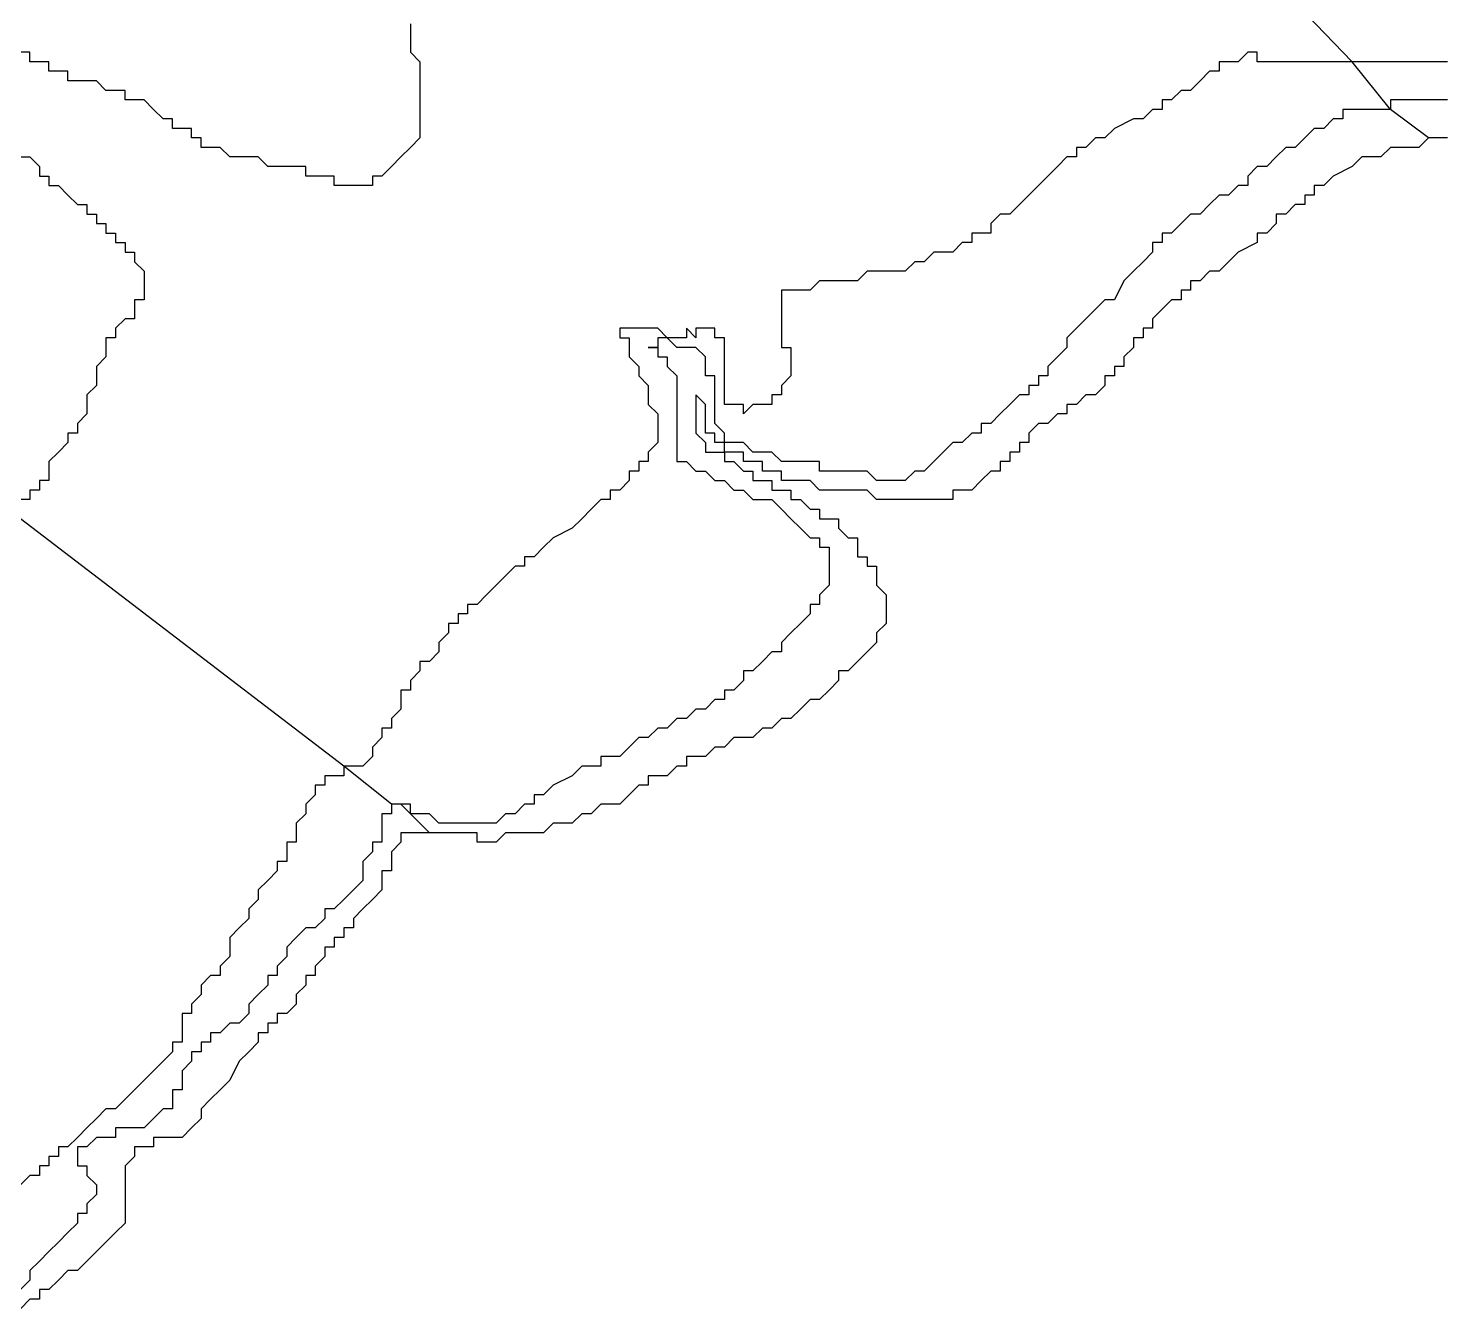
# Model space of a CAD drawing. Extents: x -79.2 to -65.2, y 32.5 to 44.8.
# Drawn here: x -73.122 to -71.635, y 38.64 to 39.985 of the extents above; entities that cross this region are included whole.
import ezdxf

# ---------------------------------------------------------------- set-up
doc = ezdxf.new("R2010")
doc.units = 0

msp = doc.modelspace()

# ---------------------------------------------------------------- linework, layer by layer
at = {"layer": '0FINSTR_G'}
for points in [[(-71.73, 39.95), (-72.27, 40.51)], [(-72.72, 39.99), (-72.72, 39.97), (-72.72, 39.97), (-72.72, 39.96), (-72.72, 39.96), (-72.71, 39.95), (-72.71, 39.95), (-72.71, 39.94), (-72.71, 39.93), (-72.71, 39.93), (-72.71, 39.93), (-72.71, 39.92), (-72.71, 39.92), (-72.71, 39.91), (-72.71, 39.91), (-72.71, 39.9), (-72.71, 39.9), (-72.71, 39.89), (-72.71, 39.89), (-72.71, 39.88), (-72.71, 39.88), (-72.71, 39.87), (-72.71, 39.87), (-72.72, 39.86), (-72.72, 39.86), (-72.72, 39.86), (-72.72, 39.86), (-72.73, 39.85), (-72.73, 39.85), (-72.74, 39.84), (-72.74, 39.84), (-72.74, 39.84), (-72.74, 39.84), (-72.75, 39.83), (-72.75, 39.83), (-72.76, 39.83), (-72.76, 39.83), (-72.76, 39.82), (-72.77, 39.82), (-72.77, 39.82), (-72.77, 39.82), (-72.78, 39.82), (-72.78, 39.82)], [(-72.78, 39.82), (-72.78, 39.82), (-72.79, 39.82), (-72.79, 39.82), (-72.79, 39.82), (-72.8, 39.82), (-72.8, 39.83), (-72.8, 39.83), (-72.81, 39.83), (-72.81, 39.83), (-72.81, 39.83), (-72.82, 39.83), (-72.82, 39.83), (-72.83, 39.83), (-72.83, 39.84), (-72.84, 39.84), (-72.84, 39.84), (-72.84, 39.84), (-72.85, 39.84), (-72.85, 39.84), (-72.86, 39.84), (-72.86, 39.84), (-72.87, 39.84), (-72.87, 39.84), (-72.87, 39.84), (-72.88, 39.85), (-72.88, 39.85), (-72.88, 39.85), (-72.89, 39.85), (-72.9, 39.85), (-72.9, 39.85), (-72.9, 39.85), (-72.91, 39.85), (-72.91, 39.85), (-72.91, 39.85), (-72.92, 39.86), (-72.92, 39.86), (-72.93, 39.86), (-72.93, 39.86), (-72.93, 39.86), (-72.94, 39.86), (-72.94, 39.86), (-72.94, 39.87), (-72.94, 39.87), (-72.95, 39.87), (-72.95, 39.88), (-72.96, 39.88), (-72.96, 39.88), (-72.96, 39.88), (-72.97, 39.88), (-72.97, 39.89), (-72.97, 39.89), (-72.98, 39.89), (-72.98, 39.89), (-72.98, 39.89), (-72.99, 39.9), (-72.99, 39.9), (-73, 39.91), (-73, 39.91), (-73, 39.91), (-73.01, 39.91), (-73.01, 39.91), (-73.01, 39.91), (-73.02, 39.91), (-73.02, 39.92), (-73.02, 39.92), (-73.03, 39.92), (-73.04, 39.92), (-73.04, 39.92), (-73.04, 39.92), (-73.05, 39.93), (-73.05, 39.93), (-73.06, 39.93), (-73.06, 39.93), (-73.07, 39.93), (-73.07, 39.93), (-73.07, 39.93), (-73.08, 39.93), (-73.08, 39.94), (-73.09, 39.94), (-73.09, 39.94), (-73.09, 39.94), (-73.1, 39.94), (-73.1, 39.95), (-73.1, 39.95), (-73.11, 39.95), (-73.11, 39.95), (-73.12, 39.95), (-73.12, 39.96), (-73.13, 39.96)], [(-71.73, 39.95), (-71.74, 39.95), (-71.75, 39.95), (-71.75, 39.95), (-71.76, 39.95), (-71.77, 39.95), (-71.78, 39.95), (-71.78, 39.95), (-71.79, 39.95), (-71.8, 39.95), (-71.81, 39.95), (-71.82, 39.95), (-71.83, 39.95), (-71.83, 39.96), (-71.84, 39.96), (-71.84, 39.96), (-71.85, 39.95), (-71.85, 39.95), (-71.86, 39.95), (-71.86, 39.95), (-71.87, 39.95), (-71.87, 39.94), (-71.88, 39.94), (-71.88, 39.94), (-71.89, 39.93), (-71.89, 39.93), (-71.9, 39.92), (-71.91, 39.92), (-71.91, 39.92), (-71.92, 39.91), (-71.93, 39.91), (-71.93, 39.9), (-71.94, 39.9), (-71.95, 39.89), (-71.96, 39.89), (-71.96, 39.89), (-71.98, 39.88), (-71.98, 39.88), (-71.99, 39.87), (-72, 39.87), (-72, 39.87), (-72.01, 39.86), (-72.01, 39.86), (-72.02, 39.86), (-72.02, 39.85), (-72.03, 39.85), (-72.03, 39.85), (-72.04, 39.84), (-72.04, 39.84), (-72.05, 39.83), (-72.05, 39.83), (-72.06, 39.82), (-72.06, 39.82), (-72.06, 39.82), (-72.07, 39.81), (-72.08, 39.8), (-72.08, 39.8), (-72.08, 39.8), (-72.09, 39.79), (-72.09, 39.79), (-72.1, 39.79), (-72.11, 39.78), (-72.11, 39.77), (-72.12, 39.77), (-72.12, 39.77), (-72.13, 39.77), (-72.13, 39.76), (-72.14, 39.76), (-72.14, 39.76), (-72.15, 39.75), (-72.16, 39.75), (-72.16, 39.75), (-72.17, 39.75), (-72.18, 39.74), (-72.19, 39.74), (-72.19, 39.74), (-72.2, 39.73), (-72.21, 39.73), (-72.21, 39.73), (-72.22, 39.73), (-72.23, 39.73), (-72.24, 39.73), (-72.25, 39.72), (-72.25, 39.72), (-72.26, 39.72), (-72.27, 39.72), (-72.27, 39.72), (-72.28, 39.72), (-72.28, 39.72), (-72.29, 39.72), (-72.29, 39.72), (-72.3, 39.71), (-72.31, 39.71), (-72.31, 39.71), (-72.32, 39.71), (-72.32, 39.71), (-72.32, 39.71), (-72.32, 39.71), (-72.33, 39.71), (-72.33, 39.7), (-72.33, 39.7), (-72.33, 39.7), (-72.33, 39.7), (-72.33, 39.69), (-72.33, 39.69), (-72.33, 39.68), (-72.33, 39.68), (-72.33, 39.67), (-72.33, 39.67), (-72.33, 39.67), (-72.33, 39.66), (-72.33, 39.66), (-72.33, 39.65), (-72.32, 39.65), (-72.32, 39.64), (-72.32, 39.64), (-72.32, 39.64), (-72.32, 39.63), (-72.32, 39.63), (-72.32, 39.63), (-72.32, 39.62), (-72.32, 39.62), (-72.32, 39.62), (-72.33, 39.61), (-72.33, 39.61), (-72.33, 39.6), (-72.33, 39.6), (-72.33, 39.6), (-72.34, 39.6), (-72.34, 39.59), (-72.34, 39.59), (-72.35, 39.59), (-72.35, 39.59), (-72.35, 39.59), (-72.36, 39.59), (-72.36, 39.59), (-72.37, 39.58), (-72.37, 39.58), (-72.37, 39.59), (-72.37, 39.59), (-72.38, 39.59), (-72.38, 39.59), (-72.38, 39.59), (-72.38, 39.59), (-72.39, 39.59), (-72.39, 39.6), (-72.39, 39.6), (-72.39, 39.6), (-72.39, 39.6), (-72.39, 39.6), (-72.39, 39.61), (-72.39, 39.61), (-72.39, 39.62), (-72.39, 39.62), (-72.39, 39.62), (-72.39, 39.62), (-72.39, 39.62), (-72.39, 39.63), (-72.39, 39.63), (-72.39, 39.64), (-72.39, 39.64), (-72.39, 39.64), (-72.39, 39.65), (-72.39, 39.65), (-72.39, 39.66), (-72.39, 39.66), (-72.39, 39.66), (-72.4, 39.66), (-72.4, 39.66), (-72.4, 39.66), (-72.4, 39.66), (-72.4, 39.67), (-72.41, 39.67), (-72.41, 39.67), (-72.42, 39.67), (-72.42, 39.66), (-72.42, 39.66), (-72.43, 39.67), (-72.43, 39.67), (-72.43, 39.66), (-72.44, 39.66), (-72.44, 39.66), (-72.44, 39.66), (-72.45, 39.66), (-72.45, 39.66), (-72.45, 39.66), (-72.46, 39.67), (-72.46, 39.67), (-72.46, 39.67), (-72.46, 39.67), (-72.47, 39.67), (-72.47, 39.67), (-72.47, 39.67), (-72.47, 39.67), (-72.47, 39.67), (-72.48, 39.67), (-72.48, 39.67), (-72.48, 39.67), (-72.49, 39.67), (-72.49, 39.67), (-72.49, 39.67), (-72.49, 39.67), (-72.49, 39.67), (-72.49, 39.67), (-72.5, 39.67), (-72.5, 39.67), (-72.5, 39.66), (-72.5, 39.66), (-72.5, 39.66), (-72.49, 39.66), (-72.49, 39.65), (-72.49, 39.65), (-72.49, 39.65), (-72.49, 39.64), (-72.49, 39.64), (-72.49, 39.64), (-72.48, 39.63), (-72.48, 39.63), (-72.48, 39.63), (-72.48, 39.62), (-72.48, 39.62), (-72.47, 39.61), (-72.47, 39.61), (-72.47, 39.6), (-72.47, 39.6), (-72.47, 39.59), (-72.47, 39.59), (-72.47, 39.59), (-72.46, 39.58), (-72.46, 39.58), (-72.46, 39.57), (-72.46, 39.57), (-72.46, 39.56), (-72.46, 39.56), (-72.46, 39.55), (-72.46, 39.55), (-72.47, 39.54), (-72.47, 39.54), (-72.47, 39.53), (-72.48, 39.53), (-72.48, 39.52), (-72.49, 39.52), (-72.49, 39.51), (-72.5, 39.5), (-72.5, 39.5), (-72.51, 39.5), (-72.51, 39.49), (-72.52, 39.49), (-72.53, 39.48), (-72.53, 39.48), (-72.54, 39.47), (-72.54, 39.47), (-72.55, 39.46), (-72.57, 39.45), (-72.57, 39.45), (-72.58, 39.44), (-72.58, 39.44), (-72.59, 39.43), (-72.6, 39.43), (-72.6, 39.42), (-72.61, 39.42), (-72.62, 39.41), (-72.62, 39.41), (-72.62, 39.41), (-72.63, 39.4), (-72.63, 39.4), (-72.64, 39.39), (-72.64, 39.39), (-72.65, 39.38), (-72.66, 39.38), (-72.66, 39.38), (-72.66, 39.37), (-72.67, 39.37), (-72.67, 39.36), (-72.68, 39.36), (-72.68, 39.35), (-72.68, 39.35), (-72.69, 39.34), (-72.69, 39.33), (-72.7, 39.32), (-72.71, 39.32), (-72.71, 39.31), (-72.71, 39.31), (-72.72, 39.3), (-72.72, 39.3), (-72.72, 39.29), (-72.73, 39.29), (-72.73, 39.28), (-72.73, 39.28), (-72.73, 39.27), (-72.74, 39.26), (-72.74, 39.26), (-72.74, 39.25), (-72.75, 39.25), (-72.75, 39.24), (-72.75, 39.24), (-72.76, 39.23), (-72.76, 39.22), (-72.76, 39.22), (-72.77, 39.21), (-72.78, 39.21), (-72.79, 39.21)], [(-71.63, 39.95), (-71.64, 39.95), (-71.65, 39.95), (-71.65, 39.95), (-71.66, 39.95), (-71.67, 39.95), (-71.68, 39.95), (-71.69, 39.95), (-71.7, 39.95), (-71.7, 39.95), (-71.71, 39.95), (-71.72, 39.95), (-71.73, 39.95)], [(-71.69, 39.9), (-71.73, 39.95)], [(-71.63, 39.91), (-71.64, 39.91), (-71.65, 39.91), (-71.66, 39.91), (-71.67, 39.91), (-71.67, 39.91), (-71.68, 39.91), (-71.69, 39.91), (-71.69, 39.9)], [(-71.69, 39.9), (-71.7, 39.9), (-71.7, 39.9), (-71.71, 39.9), (-71.71, 39.9), (-71.72, 39.9), (-71.73, 39.9), (-71.73, 39.9), (-71.74, 39.9), (-71.74, 39.89), (-71.75, 39.89), (-71.76, 39.88), (-71.77, 39.88), (-71.78, 39.87), (-71.79, 39.86), (-71.8, 39.86), (-71.8, 39.86), (-71.81, 39.85), (-71.81, 39.85), (-71.81, 39.85), (-71.82, 39.84), (-71.83, 39.84), (-71.84, 39.83), (-71.84, 39.82), (-71.85, 39.82), (-71.86, 39.81), (-71.87, 39.81), (-71.88, 39.8), (-71.88, 39.8), (-71.89, 39.79), (-71.9, 39.79), (-71.91, 39.78), (-71.92, 39.77), (-71.93, 39.77), (-71.93, 39.76), (-71.94, 39.76), (-71.94, 39.76), (-71.94, 39.75), (-71.95, 39.74), (-71.95, 39.74), (-71.96, 39.73), (-71.97, 39.72), (-71.97, 39.72), (-71.98, 39.7), (-71.99, 39.7), (-72, 39.69), (-72, 39.69), (-72.01, 39.68), (-72.01, 39.68), (-72.02, 39.67), (-72.03, 39.66), (-72.03, 39.66), (-72.03, 39.65), (-72.04, 39.64), (-72.04, 39.64), (-72.05, 39.63), (-72.05, 39.63), (-72.05, 39.62), (-72.06, 39.62), (-72.06, 39.61), (-72.07, 39.61), (-72.07, 39.6), (-72.08, 39.6), (-72.08, 39.6), (-72.09, 39.59), (-72.09, 39.59), (-72.1, 39.58), (-72.11, 39.57), (-72.12, 39.57), (-72.12, 39.56), (-72.13, 39.56), (-72.14, 39.55), (-72.14, 39.55), (-72.15, 39.55), (-72.16, 39.54), (-72.17, 39.53), (-72.17, 39.53), (-72.18, 39.52), (-72.18, 39.52), (-72.19, 39.52), (-72.19, 39.52), (-72.2, 39.51), (-72.2, 39.51), (-72.21, 39.51), (-72.21, 39.51), (-72.22, 39.51), (-72.22, 39.51), (-72.22, 39.51), (-72.23, 39.51), (-72.23, 39.51), (-72.24, 39.52), (-72.25, 39.52), (-72.25, 39.52), (-72.25, 39.52), (-72.26, 39.52), (-72.27, 39.52), (-72.27, 39.52), (-72.28, 39.52), (-72.28, 39.52), (-72.28, 39.52), (-72.29, 39.52), (-72.29, 39.53), (-72.3, 39.53), (-72.3, 39.53), (-72.31, 39.53), (-72.31, 39.53), (-72.32, 39.53), (-72.32, 39.53), (-72.33, 39.53), (-72.33, 39.53), (-72.34, 39.54), (-72.34, 39.54), (-72.35, 39.54), (-72.35, 39.54), (-72.36, 39.54), (-72.36, 39.54), (-72.36, 39.54), (-72.37, 39.55), (-72.37, 39.55), (-72.37, 39.55), (-72.38, 39.55), (-72.38, 39.55), (-72.39, 39.55), (-72.39, 39.56), (-72.39, 39.56), (-72.39, 39.56), (-72.39, 39.56), (-72.4, 39.57), (-72.4, 39.57), (-72.4, 39.57), (-72.4, 39.58), (-72.4, 39.58), (-72.4, 39.59), (-72.4, 39.59), (-72.4, 39.59), (-72.4, 39.6), (-72.4, 39.6), (-72.4, 39.6), (-72.4, 39.6), (-72.4, 39.61), (-72.4, 39.61), (-72.4, 39.61), (-72.4, 39.62), (-72.4, 39.62), (-72.41, 39.62), (-72.41, 39.62), (-72.41, 39.63), (-72.41, 39.63), (-72.41, 39.63), (-72.41, 39.63), (-72.41, 39.63), (-72.41, 39.64), (-72.41, 39.64), (-72.41, 39.64), (-72.42, 39.65), (-72.42, 39.65), (-72.42, 39.65), (-72.42, 39.65), (-72.43, 39.65), (-72.43, 39.65), (-72.43, 39.65), (-72.44, 39.65), (-72.44, 39.65), (-72.44, 39.65), (-72.45, 39.66), (-72.45, 39.66), (-72.45, 39.66), (-72.46, 39.66), (-72.46, 39.66), (-72.46, 39.65), (-72.46, 39.65), (-72.47, 39.65), (-72.47, 39.65), (-72.46, 39.65), (-72.46, 39.64), (-72.46, 39.64), (-72.46, 39.64), (-72.45, 39.64), (-72.45, 39.63), (-72.45, 39.63), (-72.45, 39.63), (-72.44, 39.62), (-72.44, 39.62), (-72.44, 39.62), (-72.44, 39.61), (-72.44, 39.61), (-72.44, 39.61), (-72.44, 39.6), (-72.44, 39.6), (-72.44, 39.59), (-72.44, 39.59), (-72.44, 39.58), (-72.44, 39.58), (-72.44, 39.58), (-72.44, 39.58), (-72.44, 39.57), (-72.44, 39.57), (-72.44, 39.56), (-72.44, 39.56), (-72.44, 39.55), (-72.44, 39.55), (-72.44, 39.54), (-72.44, 39.54), (-72.44, 39.54), (-72.44, 39.53), (-72.44, 39.53), (-72.43, 39.53), (-72.43, 39.53), (-72.42, 39.52), (-72.42, 39.52), (-72.42, 39.52), (-72.41, 39.52), (-72.4, 39.51), (-72.39, 39.51), (-72.39, 39.51), (-72.39, 39.51), (-72.38, 39.5), (-72.38, 39.5), (-72.37, 39.5), (-72.37, 39.5), (-72.36, 39.49), (-72.36, 39.49), (-72.35, 39.49), (-72.35, 39.49), (-72.35, 39.49), (-72.34, 39.49), (-72.33, 39.48), (-72.33, 39.48), (-72.33, 39.48), (-72.32, 39.47), (-72.32, 39.47), (-72.32, 39.47), (-72.31, 39.46), (-72.31, 39.46), (-72.3, 39.45), (-72.3, 39.45), (-72.29, 39.45), (-72.29, 39.44), (-72.29, 39.44), (-72.28, 39.44), (-72.28, 39.43), (-72.28, 39.43), (-72.28, 39.42), (-72.28, 39.42), (-72.28, 39.41), (-72.28, 39.41), (-72.28, 39.41), (-72.28, 39.4), (-72.29, 39.39), (-72.29, 39.39), (-72.29, 39.38), (-72.3, 39.38), (-72.3, 39.37), (-72.3, 39.37), (-72.31, 39.36), (-72.31, 39.36), (-72.32, 39.35), (-72.32, 39.35), (-72.33, 39.34), (-72.33, 39.34), (-72.33, 39.33), (-72.34, 39.33), (-72.34, 39.33), (-72.35, 39.32), (-72.36, 39.31), (-72.37, 39.31), (-72.37, 39.3), (-72.38, 39.29), (-72.39, 39.29), (-72.39, 39.28), (-72.4, 39.28), (-72.41, 39.27), (-72.42, 39.27), (-72.43, 39.26), (-72.44, 39.26), (-72.45, 39.25), (-72.46, 39.25), (-72.47, 39.24), (-72.48, 39.24), (-72.49, 39.23), (-72.49, 39.23), (-72.49, 39.23), (-72.5, 39.22), (-72.51, 39.22), (-72.52, 39.22), (-72.52, 39.21), (-72.53, 39.21), (-72.54, 39.21), (-72.55, 39.2), (-72.55, 39.2), (-72.57, 39.19), (-72.57, 39.19), (-72.58, 39.18), (-72.59, 39.18), (-72.59, 39.17), (-72.6, 39.17), (-72.6, 39.17), (-72.61, 39.16), (-72.62, 39.16), (-72.63, 39.15), (-72.64, 39.15), (-72.64, 39.15), (-72.65, 39.15), (-72.65, 39.15), (-72.66, 39.15), (-72.66, 39.15), (-72.67, 39.15), (-72.67, 39.15), (-72.68, 39.15), (-72.68, 39.15), (-72.68, 39.15), (-72.69, 39.15), (-72.69, 39.15), (-72.69, 39.15), (-72.69, 39.15), (-72.7, 39.16), (-72.7, 39.16), (-72.7, 39.16), (-72.71, 39.16), (-72.71, 39.16), (-72.71, 39.16), (-72.72, 39.16), (-72.72, 39.16), (-72.72, 39.17), (-72.73, 39.17), (-72.73, 39.17), (-72.73, 39.17)], [(-71.65, 39.87), (-71.69, 39.9)], [(-71.65, 39.87), (-71.66, 39.86), (-71.67, 39.86), (-71.68, 39.86), (-71.68, 39.86), (-71.69, 39.86), (-71.69, 39.86), (-71.7, 39.85), (-71.71, 39.85), (-71.72, 39.85), (-71.72, 39.85), (-71.72, 39.85), (-71.73, 39.84), (-71.73, 39.84), (-71.75, 39.83), (-71.75, 39.83), (-71.76, 39.82), (-71.76, 39.82), (-71.77, 39.82), (-71.77, 39.81), (-71.78, 39.81), (-71.78, 39.8), (-71.79, 39.8), (-71.8, 39.79), (-71.81, 39.79), (-71.81, 39.78), (-71.82, 39.77), (-71.83, 39.77), (-71.83, 39.76), (-71.85, 39.75), (-71.85, 39.75), (-71.85, 39.75), (-71.87, 39.73), (-71.88, 39.73), (-71.89, 39.72), (-71.9, 39.72), (-71.9, 39.71), (-71.91, 39.71), (-71.91, 39.7), (-71.92, 39.7), (-71.92, 39.7), (-71.93, 39.69), (-71.93, 39.69), (-71.94, 39.68), (-71.94, 39.67), (-71.95, 39.67), (-71.95, 39.66), (-71.96, 39.66), (-71.96, 39.65), (-71.96, 39.65), (-71.97, 39.64), (-71.97, 39.63), (-71.98, 39.63), (-71.98, 39.62), (-71.99, 39.62), (-71.99, 39.61), (-71.99, 39.61), (-72, 39.6), (-72, 39.6), (-72.01, 39.6), (-72.02, 39.59), (-72.02, 39.59), (-72.02, 39.59), (-72.03, 39.59), (-72.03, 39.58), (-72.04, 39.58), (-72.05, 39.57), (-72.06, 39.57), (-72.06, 39.57), (-72.07, 39.56), (-72.07, 39.56), (-72.07, 39.55), (-72.08, 39.55), (-72.08, 39.54), (-72.09, 39.54), (-72.09, 39.53), (-72.1, 39.53), (-72.1, 39.52), (-72.1, 39.52), (-72.11, 39.52), (-72.11, 39.52), (-72.12, 39.51), (-72.12, 39.51), (-72.13, 39.5), (-72.14, 39.5), (-72.15, 39.5), (-72.15, 39.49), (-72.16, 39.49), (-72.16, 39.49), (-72.17, 39.49), (-72.17, 39.49), (-72.19, 39.49), (-72.19, 39.49), (-72.2, 39.49), (-72.21, 39.49), (-72.22, 39.49), (-72.22, 39.49), (-72.23, 39.49), (-72.23, 39.49), (-72.24, 39.5), (-72.25, 39.5), (-72.25, 39.5), (-72.25, 39.5), (-72.26, 39.5), (-72.27, 39.5), (-72.28, 39.5), (-72.28, 39.5), (-72.29, 39.5), (-72.3, 39.51), (-72.3, 39.51), (-72.3, 39.51), (-72.31, 39.51), (-72.32, 39.51), (-72.32, 39.51), (-72.33, 39.51), (-72.33, 39.52), (-72.34, 39.52), (-72.34, 39.52), (-72.35, 39.52), (-72.35, 39.53), (-72.36, 39.53), (-72.36, 39.53), (-72.36, 39.53), (-72.37, 39.53), (-72.37, 39.53), (-72.37, 39.54), (-72.38, 39.54), (-72.38, 39.54), (-72.38, 39.54), (-72.39, 39.54), (-72.39, 39.55), (-72.39, 39.55), (-72.4, 39.55), (-72.4, 39.55), (-72.4, 39.55), (-72.4, 39.56), (-72.4, 39.56), (-72.41, 39.56), (-72.41, 39.56), (-72.41, 39.57), (-72.41, 39.57), (-72.41, 39.57), (-72.41, 39.58), (-72.41, 39.58), (-72.41, 39.59), (-72.41, 39.59), (-72.41, 39.59), (-72.41, 39.59), (-72.42, 39.6), (-72.42, 39.6), (-72.42, 39.6), (-72.42, 39.6), (-72.42, 39.6), (-72.42, 39.6), (-72.42, 39.6), (-72.42, 39.6), (-72.42, 39.6), (-72.42, 39.6), (-72.42, 39.59), (-72.42, 39.59), (-72.42, 39.59), (-72.42, 39.58), (-72.42, 39.58), (-72.42, 39.58), (-72.42, 39.58), (-72.42, 39.57), (-72.42, 39.57), (-72.42, 39.57), (-72.42, 39.56), (-72.42, 39.56), (-72.42, 39.56), (-72.41, 39.55), (-72.41, 39.55), (-72.41, 39.55), (-72.41, 39.55), (-72.41, 39.54), (-72.4, 39.54), (-72.4, 39.54), (-72.4, 39.54), (-72.39, 39.54), (-72.39, 39.53), (-72.39, 39.53), (-72.39, 39.53), (-72.38, 39.53), (-72.38, 39.53), (-72.37, 39.52), (-72.37, 39.52), (-72.36, 39.52), (-72.36, 39.52), (-72.36, 39.51), (-72.35, 39.51), (-72.35, 39.51), (-72.34, 39.51), (-72.34, 39.5), (-72.33, 39.5), (-72.32, 39.5), (-72.32, 39.49), (-72.32, 39.49), (-72.32, 39.49), (-72.31, 39.49), (-72.31, 39.49), (-72.3, 39.48), (-72.3, 39.48), (-72.29, 39.48), (-72.29, 39.47), (-72.28, 39.47), (-72.27, 39.47), (-72.27, 39.46), (-72.26, 39.45), (-72.26, 39.45), (-72.26, 39.45), (-72.25, 39.45), (-72.25, 39.44), (-72.25, 39.44), (-72.25, 39.43), (-72.24, 39.43), (-72.24, 39.42), (-72.23, 39.42), (-72.23, 39.41), (-72.23, 39.4), (-72.22, 39.39), (-72.22, 39.39), (-72.22, 39.38), (-72.22, 39.38), (-72.22, 39.37), (-72.22, 39.37), (-72.22, 39.36), (-72.22, 39.36), (-72.23, 39.35), (-72.23, 39.35), (-72.23, 39.35), (-72.23, 39.34), (-72.24, 39.33), (-72.24, 39.33), (-72.25, 39.32), (-72.25, 39.32), (-72.26, 39.31), (-72.27, 39.31), (-72.27, 39.3), (-72.27, 39.3), (-72.28, 39.29), (-72.29, 39.28), (-72.3, 39.28), (-72.31, 39.27), (-72.32, 39.26), (-72.33, 39.26), (-72.34, 39.25), (-72.34, 39.25), (-72.35, 39.25), (-72.36, 39.24), (-72.37, 39.24), (-72.37, 39.24), (-72.38, 39.24), (-72.39, 39.23), (-72.4, 39.23), (-72.41, 39.22), (-72.42, 39.22), (-72.43, 39.22), (-72.43, 39.21), (-72.44, 39.21), (-72.45, 39.2), (-72.46, 39.2), (-72.47, 39.2), (-72.47, 39.19), (-72.48, 39.19), (-72.49, 39.18), (-72.49, 39.18), (-72.5, 39.17), (-72.51, 39.17), (-72.52, 39.17), (-72.53, 39.16), (-72.54, 39.16), (-72.55, 39.15), (-72.56, 39.15), (-72.57, 39.15), (-72.58, 39.14), (-72.59, 39.14), (-72.6, 39.14), (-72.61, 39.14), (-72.62, 39.14), (-72.63, 39.13), (-72.64, 39.13), (-72.64, 39.13), (-72.65, 39.13), (-72.65, 39.14), (-72.66, 39.14), (-72.66, 39.14), (-72.67, 39.14), (-72.68, 39.14), (-72.69, 39.14), (-72.7, 39.14), (-72.7, 39.14)], [(-71.63, 39.87), (-71.64, 39.87), (-71.65, 39.87), (-71.65, 39.87)], [(-73.13, 39.85), (-73.12, 39.85), (-73.12, 39.85), (-73.11, 39.84), (-73.11, 39.84), (-73.11, 39.83), (-73.1, 39.83), (-73.1, 39.82), (-73.09, 39.82), (-73.09, 39.82), (-73.08, 39.81), (-73.08, 39.81), (-73.07, 39.8), (-73.07, 39.8), (-73.07, 39.8), (-73.06, 39.8), (-73.06, 39.8), (-73.06, 39.79), (-73.05, 39.79), (-73.05, 39.78), (-73.04, 39.78), (-73.04, 39.78), (-73.04, 39.77), (-73.04, 39.77), (-73.04, 39.77), (-73.03, 39.77), (-73.03, 39.77), (-73.03, 39.76), (-73.03, 39.76), (-73.02, 39.76), (-73.02, 39.76), (-73.02, 39.75), (-73.02, 39.75), (-73.02, 39.75), (-73.01, 39.75), (-73.01, 39.74), (-73.01, 39.74), (-73.01, 39.74), (-73.01, 39.74), (-73, 39.73), (-73, 39.73), (-73, 39.72), (-73, 39.72), (-73, 39.72), (-73, 39.72), (-73, 39.71), (-73, 39.71), (-73, 39.71), (-73, 39.7), (-73.01, 39.7), (-73.01, 39.69), (-73.01, 39.69), (-73.01, 39.69), (-73.01, 39.68), (-73.02, 39.68), (-73.02, 39.68), (-73.03, 39.67), (-73.03, 39.67), (-73.03, 39.66), (-73.04, 39.66), (-73.04, 39.65), (-73.04, 39.65), (-73.04, 39.64), (-73.04, 39.64), (-73.05, 39.63), (-73.05, 39.63), (-73.05, 39.62), (-73.05, 39.62), (-73.05, 39.62), (-73.05, 39.61), (-73.05, 39.61), (-73.06, 39.6), (-73.06, 39.6), (-73.06, 39.59), (-73.06, 39.59), (-73.06, 39.58), (-73.06, 39.58), (-73.07, 39.57), (-73.07, 39.57), (-73.07, 39.57), (-73.07, 39.56), (-73.07, 39.56), (-73.08, 39.56), (-73.08, 39.55), (-73.08, 39.55), (-73.09, 39.54), (-73.09, 39.54), (-73.09, 39.54), (-73.1, 39.53), (-73.1, 39.53), (-73.1, 39.52), (-73.1, 39.52), (-73.1, 39.51), (-73.11, 39.51), (-73.11, 39.5), (-73.11, 39.5), (-73.11, 39.5), (-73.12, 39.5), (-73.12, 39.49), (-73.12, 39.49), (-73.12, 39.49), (-73.13, 39.49)], [(-72.79, 39.21), (-73.13, 39.47)], [(-72.79, 39.21), (-72.79, 39.2), (-72.79, 39.2), (-72.8, 39.2), (-72.8, 39.2), (-72.81, 39.2), (-72.81, 39.2), (-72.81, 39.2), (-72.81, 39.2), (-72.81, 39.19), (-72.82, 39.19), (-72.82, 39.19), (-72.82, 39.19), (-72.82, 39.18), (-72.82, 39.18), (-72.83, 39.17), (-72.83, 39.17), (-72.83, 39.16), (-72.84, 39.15), (-72.84, 39.14), (-72.84, 39.14), (-72.84, 39.13), (-72.85, 39.13), (-72.85, 39.12), (-72.85, 39.12), (-72.85, 39.11), (-72.86, 39.11), (-72.86, 39.1), (-72.87, 39.09), (-72.87, 39.09), (-72.88, 39.08), (-72.88, 39.07), (-72.89, 39.06), (-72.89, 39.06), (-72.89, 39.05), (-72.9, 39.04), (-72.9, 39.04), (-72.91, 39.03), (-72.91, 39.02), (-72.91, 39.01), (-72.92, 39), (-72.92, 38.99), (-72.92, 38.99), (-72.93, 38.99), (-72.94, 38.98), (-72.94, 38.97), (-72.95, 38.96), (-72.95, 38.96), (-72.95, 38.95), (-72.96, 38.95), (-72.96, 38.94), (-72.96, 38.93), (-72.96, 38.93)], [(-72.74, 39.17), (-72.74, 39.17), (-72.79, 39.21)], [(-72.73, 39.17), (-72.74, 39.17), (-72.74, 39.17), (-72.74, 39.16), (-72.74, 39.16), (-72.75, 39.16), (-72.75, 39.15), (-72.75, 39.15), (-72.75, 39.15), (-72.75, 39.14), (-72.75, 39.14), (-72.75, 39.13), (-72.76, 39.13), (-72.76, 39.12), (-72.76, 39.12), (-72.77, 39.11), (-72.77, 39.1), (-72.77, 39.1), (-72.77, 39.09), (-72.78, 39.08), (-72.78, 39.08), (-72.78, 39.08), (-72.79, 39.07), (-72.79, 39.07), (-72.8, 39.06), (-72.8, 39.06), (-72.81, 39.06), (-72.81, 39.05), (-72.82, 39.04), (-72.83, 39.04), (-72.84, 39.03), (-72.85, 39.02), (-72.85, 39.02), (-72.85, 39.01), (-72.86, 39), (-72.86, 38.99), (-72.87, 38.99), (-72.87, 38.98), (-72.88, 38.97), (-72.88, 38.97), (-72.89, 38.96), (-72.89, 38.95), (-72.9, 38.94), (-72.9, 38.94), (-72.91, 38.94), (-72.91, 38.94), (-72.92, 38.93)], [(-72.73, 39.17), (-72.74, 39.17)], [(-72.73, 39.17), (-72.73, 39.17)], [(-72.7, 39.14), (-72.73, 39.17)], [(-72.7, 39.14), (-72.71, 39.14), (-72.71, 39.14), (-72.72, 39.14), (-72.72, 39.14), (-72.72, 39.14), (-72.73, 39.14), (-72.73, 39.13), (-72.73, 39.13), (-72.73, 39.13), (-72.74, 39.12), (-72.74, 39.12), (-72.74, 39.11), (-72.74, 39.11), (-72.74, 39.1), (-72.75, 39.1), (-72.75, 39.1), (-72.75, 39.09), (-72.75, 39.09), (-72.75, 39.09), (-72.75, 39.08), (-72.76, 39.07), (-72.76, 39.07), (-72.77, 39.06), (-72.77, 39.06), (-72.78, 39.05), (-72.78, 39.05), (-72.78, 39.04), (-72.79, 39.04), (-72.79, 39.04), (-72.79, 39.04), (-72.79, 39.03), (-72.8, 39.03), (-72.8, 39.03), (-72.8, 39.02), (-72.81, 39.02), (-72.81, 39.01), (-72.81, 39.01), (-72.82, 39), (-72.82, 38.99), (-72.83, 38.99), (-72.83, 38.98), (-72.83, 38.98), (-72.84, 38.97), (-72.84, 38.97), (-72.84, 38.96), (-72.85, 38.95), (-72.86, 38.95), (-72.86, 38.95), (-72.86, 38.94), (-72.87, 38.94), (-72.87, 38.93), (-72.88, 38.93)], [(-72.69, 39.14), (-72.7, 39.14)], [(-72.96, 38.93), (-72.96, 38.93), (-72.96, 38.93), (-72.96, 38.93), (-72.96, 38.92), (-72.97, 38.92), (-72.97, 38.91), (-72.97, 38.91), (-72.97, 38.91), (-72.98, 38.9), (-72.99, 38.89), (-72.99, 38.89), (-73, 38.88), (-73, 38.88), (-73.01, 38.87), (-73.02, 38.86), (-73.02, 38.86), (-73.03, 38.85), (-73.04, 38.85), (-73.05, 38.84), (-73.05, 38.84), (-73.06, 38.83), (-73.07, 38.82), (-73.08, 38.81), (-73.08, 38.81), (-73.09, 38.81), (-73.09, 38.8), (-73.1, 38.8), (-73.1, 38.79), (-73.11, 38.79), (-73.11, 38.78), (-73.12, 38.78), (-73.13, 38.77)], [(-72.92, 38.93), (-72.92, 38.93), (-72.92, 38.93), (-72.92, 38.93), (-72.93, 38.93), (-72.93, 38.92), (-72.93, 38.92), (-72.94, 38.92), (-72.94, 38.92), (-72.94, 38.91), (-72.95, 38.91), (-72.95, 38.91), (-72.95, 38.9), (-72.95, 38.9), (-72.96, 38.89), (-72.96, 38.88), (-72.96, 38.88), (-72.96, 38.87), (-72.96, 38.87), (-72.97, 38.87), (-72.97, 38.86), (-72.97, 38.86), (-72.97, 38.85), (-72.98, 38.85), (-72.98, 38.85), (-72.98, 38.85), (-72.99, 38.84), (-72.99, 38.84), (-72.99, 38.84), (-73, 38.83), (-73, 38.83), (-73, 38.83), (-73.01, 38.83), (-73.01, 38.83), (-73.01, 38.83), (-73.02, 38.83), (-73.02, 38.83), (-73.03, 38.83), (-73.03, 38.82), (-73.04, 38.82), (-73.04, 38.82), (-73.05, 38.82), (-73.05, 38.82), (-73.06, 38.81), (-73.06, 38.81), (-73.06, 38.81), (-73.07, 38.81), (-73.07, 38.8), (-73.07, 38.8), (-73.07, 38.79), (-73.07, 38.79), (-73.06, 38.79), (-73.06, 38.78), (-73.06, 38.78), (-73.06, 38.78), (-73.06, 38.78), (-73.06, 38.78), (-73.05, 38.77), (-73.05, 38.77), (-73.05, 38.77), (-73.05, 38.77), (-73.05, 38.76), (-73.05, 38.76), (-73.05, 38.76), (-73.06, 38.75), (-73.06, 38.75), (-73.06, 38.74), (-73.06, 38.74), (-73.07, 38.74), (-73.07, 38.73), (-73.07, 38.73), (-73.08, 38.72), (-73.08, 38.72), (-73.09, 38.71), (-73.09, 38.71), (-73.09, 38.71), (-73.1, 38.7), (-73.11, 38.69), (-73.11, 38.69), (-73.12, 38.68), (-73.12, 38.68), (-73.12, 38.67), (-73.13, 38.66)], [(-72.88, 38.93), (-72.88, 38.93), (-72.88, 38.93), (-72.88, 38.92), (-72.89, 38.91), (-72.89, 38.91), (-72.9, 38.9), (-72.9, 38.9), (-72.91, 38.88), (-72.91, 38.88), (-72.92, 38.87), (-72.92, 38.87), (-72.93, 38.86), (-72.93, 38.86), (-72.94, 38.85), (-72.94, 38.84), (-72.94, 38.84), (-72.95, 38.83), (-72.95, 38.83), (-72.95, 38.83), (-72.95, 38.83), (-72.96, 38.82), (-72.96, 38.82), (-72.97, 38.82), (-72.97, 38.82), (-72.98, 38.82), (-72.98, 38.82), (-72.99, 38.82), (-72.99, 38.81), (-73, 38.81), (-73, 38.81), (-73.01, 38.81), (-73.01, 38.8), (-73.01, 38.8), (-73.01, 38.8), (-73.02, 38.79), (-73.02, 38.79), (-73.02, 38.78), (-73.02, 38.78), (-73.02, 38.78), (-73.02, 38.78), (-73.02, 38.77), (-73.02, 38.77), (-73.02, 38.76), (-73.02, 38.76), (-73.02, 38.76), (-73.02, 38.75), (-73.02, 38.75), (-73.02, 38.74), (-73.02, 38.74), (-73.02, 38.74), (-73.02, 38.73), (-73.02, 38.73), (-73.02, 38.73), (-73.03, 38.72), (-73.03, 38.72), (-73.04, 38.71), (-73.04, 38.71), (-73.05, 38.7), (-73.05, 38.7), (-73.06, 38.69), (-73.06, 38.69), (-73.07, 38.68), (-73.08, 38.68), (-73.08, 38.68), (-73.09, 38.67), (-73.1, 38.66), (-73.11, 38.66), (-73.11, 38.65), (-73.12, 38.65), (-73.12, 38.65), (-73.13, 38.64)]]:
    msp.add_lwpolyline(points, dxfattribs=at)

doc.saveas('drawing.dxf')
